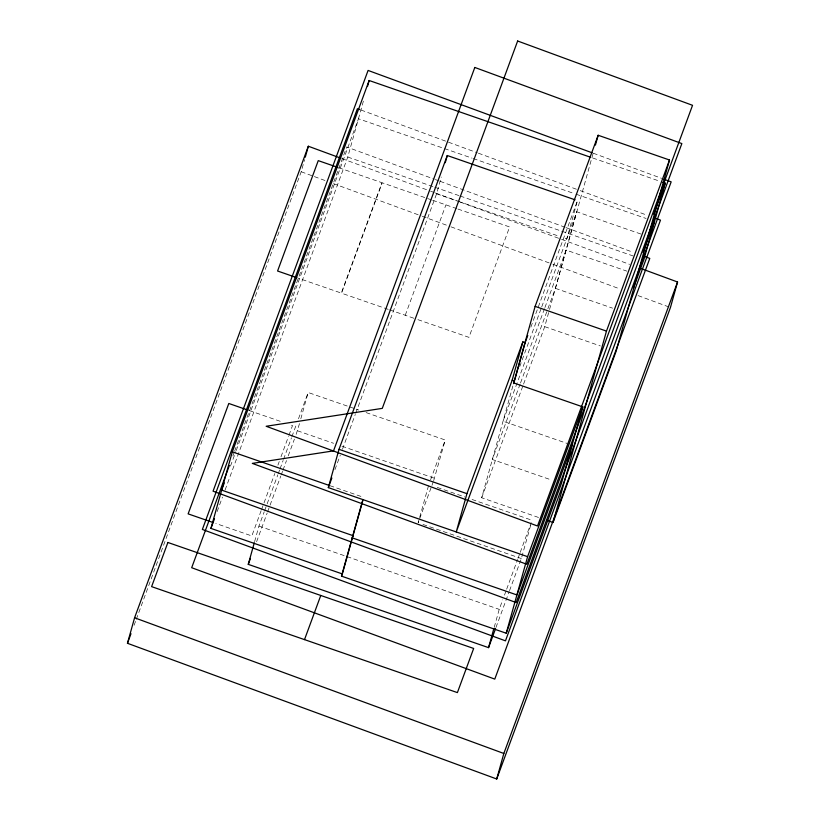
<?xml version="1.0" encoding="UTF-8"?>
<svg xmlns="http://www.w3.org/2000/svg" width="820" height="820" viewBox="0 0 820 820"><rect width="100%" height="100%" fill="white"/><g stroke="black" fill="none" stroke-linecap="round" stroke-linejoin="round"><path stroke-width="0.61" stroke-dasharray="4.1 3.07" d="M136.304 619.295L301.207 171.759L304.599 159.603M225.11 489.94L347.762 157.05L364.131 98.441M254.61 541.63L258.946 526.081L264.224 511.772M296.163 434.364L299.484 423.602M300.817 418.825L308.166 392.503L355.06 408.76M355.726 413.259L436.588 193.797L441.262 177.058M428.522 485.706L418.169 522.791L431.535 486.485M433.698 480.633L445.25 440.012L365.884 412.511M538.525 517.461L481.678 497.76L513.709 382.94M547.903 308.699L555.396 288.353L576.768 211.796L641.086 234.089M523.57 384.088L544.726 326.657L549.174 310.708M549.523 309.488L593.711 151.218M494.224 627.3L499.226 609.352L502.732 599.851M509.548 590.625L521.366 558.553L531.391 522.668M134.09 625.291L135.864 620.494M232.88 455.92L234.202 452.322M234.643 451.113L346.706 146.975L434.159 179.129M230.481 466.088L235.801 451.666M236.242 450.457L358.453 118.777L472.053 158.147M217.136 511.567L222.456 497.145M261.119 510.747L251.832 535.952L215.773 523.447M261.559 509.548L274.823 473.55M277.918 465.155L279.241 461.557M281.014 456.76L288.527 436.363M288.968 435.164L292.504 425.559L288.896 424.309M264.665 510.573L277.847 474.8M278.287 473.601L279.599 470.024M280.04 468.835L283.115 460.481M283.556 459.292L291.469 437.829M291.91 436.63L296.737 423.509M298.5 418.743L308.166 392.503M256.609 541.702L267.156 513.074M267.597 511.885L280.778 476.102M281.219 474.913L282.541 471.336M282.982 470.137L286.487 460.604M288.25 455.828L294.401 439.13M334.96 469.624L340.259 455.233M342.473 449.237L355.285 414.459M405.244 315.269L445.916 204.877M430.582 479.823L445.25 440.012M431.976 485.317L433.267 481.801M530.858 327.139L577.464 200.644L566.774 238.917L563.166 237.667M519.726 366.612L541.272 308.135M541.712 306.946L576.768 211.796M544.48 308.72L503.019 421.213L567.337 443.507M544.921 307.52L566.087 250.079L626.828 271.123M520.116 384.098L492.338 459.497L551.891 480.13M520.556 382.899L547.463 309.898M481.678 497.76L523.119 385.287M504.484 595.105L506.237 590.349M506.668 589.17L517.615 559.476M518.045 558.287L519.798 553.531M520.239 552.342L531.175 522.647M495.987 627.443L509.117 591.814M592.727 157.993L660.407 181.445M473.263 158.567L574.789 193.756M575.999 194.176L646.088 218.468M347.762 157.05L433.575 186.796M434.784 187.216L458.954 195.59M460.163 196.011L560.47 230.779M561.679 231.199L632.989 255.912M436.588 193.797L457.078 200.9M458.288 201.32L558.338 235.996M338.691 167.7L381.966 182.706L341.284 293.088L298.019 278.093M431.494 199.885L382.212 182.798L341.54 293.191L388.413 309.437M432.693 200.295L456.74 208.628M457.939 209.049L509.62 226.955L468.948 337.348L417.267 319.431M555.396 288.353L612.571 308.166M544.726 326.657L600.353 345.937M389.623 309.847L416.068 319.021M356.269 409.18L358.668 410.01M249.239 410.564L282.89 422.228M297.476 430.787L333.555 443.282M341.971 446.203L434.559 478.296M437.255 487.418L464.858 496.992M472.053 499.482L532.057 520.28M329.947 485.676L363.701 497.371M422.966 524.452L521.366 558.553M258.946 526.081L499.226 609.352M593.301 153.227L661.586 178.34M360.995 110.023L477.189 152.745M478.388 153.186L579.022 190.189M580.211 190.629L647.298 215.291M435.358 179.57L438.956 180.892M440.145 181.333L564.734 227.14M565.933 227.581L633.019 252.252M341.899 158.578L429.413 190.752M430.602 191.193L434.2 192.526M435.399 192.966L459.374 201.781M460.573 202.222L629.616 264.368M301.207 171.759L313.189 176.167M314.388 176.607L326.38 181.015M333.566 183.659L421.08 215.834M422.279 216.275L449.852 226.412M451.051 226.853L551.757 263.876M552.957 264.317L620.094 288.999M638.073 295.61L669.243 307.069"/><path stroke-width="1.23" d="M640.399 268.335L677.566 281.998L670.442 307.51L496.715 779L127.459 643.29L134.583 617.778L308.33 146.237L340.7 158.137M305.276 157.173L308.33 146.237M514.591 380.552L513.709 382.94L582.794 406.884L561.423 483.441L506.227 633.224L341.51 576.142L342.329 573.928L210.935 528.398L232.316 451.84L369.143 80.504L590.308 157.153M367.473 86.479L369.143 80.504M495.546 628.632L488.546 647.636L248.265 564.355L254.272 542.83M506.227 633.224L527.598 556.667L328.328 487.613L339.019 449.329L447.279 155.523L575.056 199.803M445.27 162.698L447.279 155.523M341.51 576.142L362.891 499.585M342.329 573.928L353.01 535.655L221.625 490.114L224.28 482.908M353.348 534.455L362.696 500.969M522.873 341.868L466.939 493.66L456.248 531.944L512.182 380.142L522.873 341.868L525.138 342.657L514.786 379.732M513.535 383.668L535.122 306.372L598.159 135.269L669.509 160.002L616.076 351.39L553.028 522.483L546.981 520.392M595.422 145.089L598.159 135.269M488.546 647.636L493.886 628.499M553.028 522.483L606.472 331.106L669.509 160.002M496.715 779L503.839 753.477L677.566 281.998M662.826 182.286L665.235 183.126L643.864 259.673L633.286 288.373M127.459 643.29L130.995 633.696M229.333 465.545L191.685 567.717L494.778 679.114L649.788 258.413L643.803 256.209M210.935 528.398L214.481 518.783M248.265 564.355L250.459 558.399M328.328 487.613L331.864 478.019M304.507 639.62L320.774 595.463M353.01 535.655L352.2 537.858L516.918 594.951L572.104 445.157M525.138 342.657L527.772 335.493M527.598 556.667L582.794 406.884M653.786 214.215L665.235 183.126M643.095 252.488L654.555 221.4M337.491 167.29L318.252 160.628L277.58 271.01L296.819 277.672M535.122 306.372L606.472 331.106M512.182 380.142L514.447 380.931M248.029 410.143L228.8 403.481L188.128 513.873L213.374 522.617M339.019 449.329L466.939 493.66M232.316 451.84L328.748 485.266M134.583 617.778L503.839 753.477M592.101 152.786L368.088 70.428L213.056 491.17L516.149 602.556L671.17 181.855L663.974 179.221M359.795 109.583L357.397 108.701L202.366 529.443L505.468 640.84L660.479 220.139L654.493 217.935M167.885 542.471L151.608 586.628L457.396 692.603L473.663 648.456L167.885 542.471M474.811 67.455L333.535 450.867L252.314 463.392L526.84 564.283L681.851 143.582L474.811 67.455M517.645 41L382.284 408.37L266.162 426.267L537.53 525.999L692.541 105.308L517.645 41"/></g></svg>
